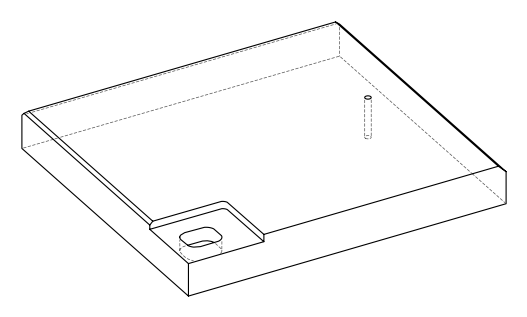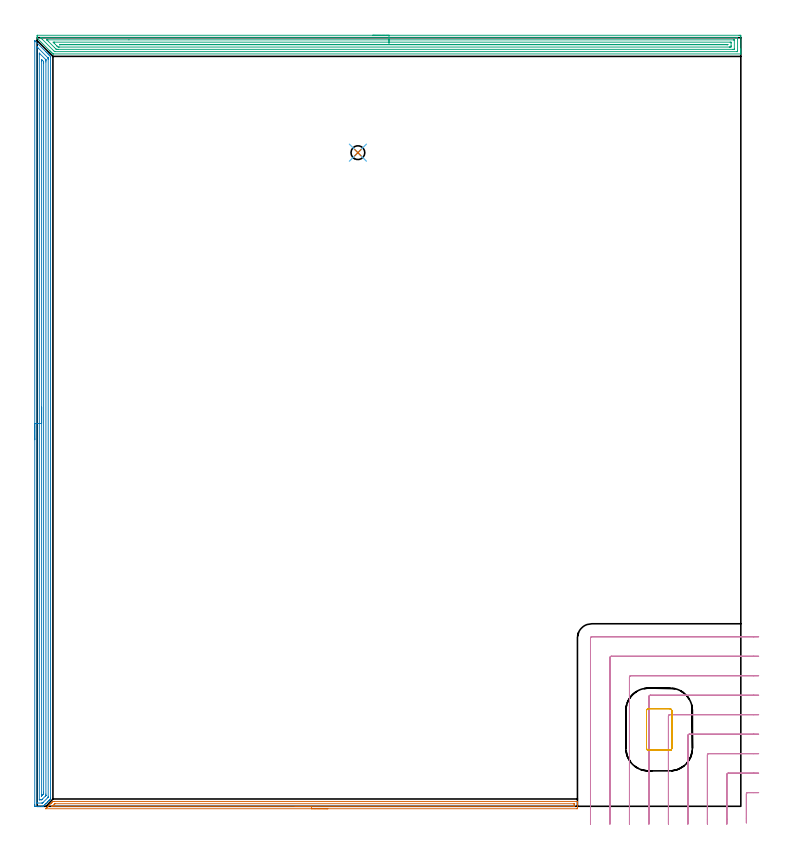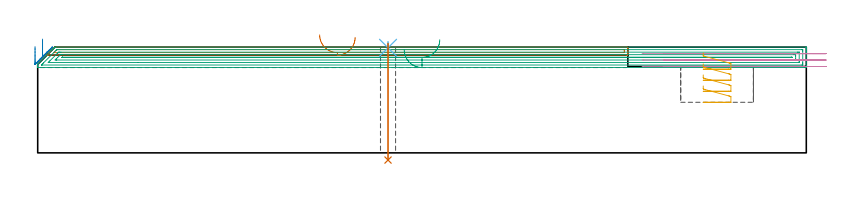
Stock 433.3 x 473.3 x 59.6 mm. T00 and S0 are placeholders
(PLAN: 7 operations, 4 tool changes, 46.6 min)
(1 AREA_MILL | FG_CHAMFER_SURFACE | UGT0205_001 | 5.38 min | 3369 mm3)
(2 AREA_MILL_1 | FG_CHAMFER_SURFACE_1 | UGT0205_001 | 15.11 min | 22211 mm3)
(3 AREA_MILL_2 | FG_CHAMFER_SURFACE_2 | UGT0205_001 | 17.33 min | 28261 mm3)
(4 MILL_CORNER_NOTCH_RECTANGULAR | CORNER_NOTCH_RECTANGULAR | UGT0201_010 | Follow Part, ap 4, ae 75% | 7.27 min | 123045 mm3)
(5 MILL_RECTANGULAR_POCKET | POCKET_RECTANGULAR_STRAIGHT | UGT0201_109 | Follow Part, ap 6.35, ae 75% | 1.23 min | 38833 mm3)
(6 SPOT_DRILL | STEP1HOLE | NXT0321_9005460120000 | 0.03 min | 9 mm3)
(7 DRILL_THROUGH_HOLE_INTO_CENTER | STEP1HOLE | UGT0301_480 | 0.26 min | 3376 mm3)
(TOOL UGT0205_001 | Chamfer Mill 20 x 3 x 45 deg. | D20 FL50 Z2)
(TOOL UGT0201_010 | End Mill 16 mm | D16 FL22 Z2)
(TOOL UGT0201_109 | End Mill 25.4 mm | D25.4 FL25 Z2)
(TOOL NXT0321_9005460120000 | NC Spot Drill, 142deg, 12mm, Carbide, Uncoated | D12 PA142 FL30 Z2)
(TOOL UGT0301_480 | Carbide Drill 8.5 mm | D8.5 PA118 FL75 Z2)
(OP 1 AREA_MILL)
G17 G21 G94 G90
T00 M6
G54
G17 G0 G90 X178.95 Y-1.5 S1061 M3
G43 Z69.6 H0
Z65.1
G94 G1 X178.912 Z64.228 F250.
X178.798 Z63.364
X178.609 Z62.512
X178.347 Z61.68
X178.013 Z60.874
X177.61 Z60.1
X177.142 Z59.364
X176.61 Z58.672
X176.021 Z58.029
X175.378 Z57.44
X174.686 Z56.909
X173.95 Z56.44
X173.176 Z56.037
X172.37 Z55.703
X171.538 Z55.441
X170.687 Z55.252
X169.822 Z55.138
X168.95 Z55.1
X5.358
X5.216 Y-1.496 Z55.103
X5.247 Y-1.459 Z55.139
X5.378 Y-1.322 Z55.276
X5.825 Y-0.873 Z55.723
X5.975 Y-0.723 Z55.873
X6.272 Y-0.428 Z56.172
X6.859 Y0.161 Z56.757
X7.198 Y0.498 Z57.098
X7.743 Y1.045 Z57.641
X8.333 Y1.634 Z58.233
X8.506 Y1.808 Z58.405
X8.627 Y1.928 Z58.525
X9.217 Y2.517 Z59.117
X9.659 Y2.959 Z59.559
X9.662 Y2.962 Z59.561
X9.705 Y2.998 Z59.585
X10.294 Y3. Z59.6
X332.522
X332.692 Y2.997 Z59.588
X332.7 Y2.984 Z59.575
Y2.616 Z59.215
Y2.337 Z58.937
Y1.634 Z58.229
Y0.398 Z56.995
Y-0.134 Z56.461
Y-0.751 Z55.844
X332.697 Y-1.017 Z55.578
X332.691 Y-1.491 Z55.105
X332.558 Y-1.495 Z55.102
X332.075 Y-1.5 Z55.1
X168.95
Y-0.086 Z56.514
X9.4 Y-0.085 Z56.515
X9.351
X9.099 Y-0.079 Z56.521
X9.118 Y-0.044 Z56.556
X9.21 Y0.055 Z56.655
X9.308 Y0.156 Z56.756
X10.633 Y1.482 Z58.082
X10.691 Y1.538 Z58.138
X10.726 Y1.567 Z58.167
X10.743 Y1.579 Z58.179
X10.766 Y1.58 Z58.18
X11.188 Y1.585 Z58.185
X11.236 Y1.586 Z58.186
X330.337 Y1.585 Z58.185
X330.68 Y1.579 Z58.179
X330.69 Y1.468 Z58.068
X330.697 Y1.229 Z57.829
X330.699 Y0.75 Z57.35
Y0.344 Z56.944
X330.69 Y-0.065 Z56.535
X330.688 Y-0.08 Z56.52
X330.682 Y-0.082 Z56.518
X330.657 Y-0.084 Z56.516
X330.605 Y-0.085 Z56.515
X330.499 Y-0.086 Z56.514
X168.95
X168.078 Z56.552
X167.214 Z56.666
X166.362 Z56.855
X165.53 Z57.117
X164.724 Z57.451
X163.95 Z57.854
X163.214 Z58.323
X162.522 Z58.854
X161.879 Z59.443
X161.29 Z60.086
X160.759 Z60.778
X160.29 Z61.514
X159.887 Z62.288
X159.553 Z63.094
X159.291 Z63.926
X159.102 Z64.778
X158.988 Z65.643
X158.95 Z66.514
G0 Z69.6
M5
M2
(OP 2 AREA_MILL_1)
G17 G21 G94 G90
T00 M6
G54
G17 G0 G90 X-1.5 Y225.75 S1061 M3
G43 Z69.6 H0
Z59.9
G94 G1 Y225.788 Z59.028 F250.
Y225.902 Z58.164
Y226.091 Z57.312
Y226.353 Z56.48
Y226.687 Z55.674
Y227.09 Z54.9
Y227.559 Z54.164
Y228.09 Z53.472
Y228.679 Z52.829
Y229.322 Z52.24
Y230.014 Z51.708
Y230.75 Z51.24
Y231.524 Z50.837
Y232.33 Z50.503
Y233.162 Z50.241
Y234.014 Z50.052
Y234.879 Z49.938
Y235.75 Z49.9
Y471.171
X-1.499 Y471.469 Z49.901
X-1.498 Y471.489
X-1.495 Y471.49 Z49.904
X-1.469 Y471.469 Z49.93
X-1.055 Y471.056 Z50.342
X5.182 Y464.818 Z56.582
X5.552 Y464.449 Z56.949
X6.027 Y463.973 Z57.427
X6.28 Y463.721 Z57.678
X6.433 Y463.569 Z57.829
X6.582 Y463.419 Z57.98
X6.727 Y463.274 Z58.125
X6.874 Y463.128 Z58.269
X7.017 Y462.985 Z58.414
X7.174 Y462.827 Z58.572
X7.314 Y462.688 Z58.71
X7.451 Y462.55 Z58.848
X7.621 Y462.38 Z59.019
X8.068 Y461.933 Z59.466
X8.197 Y461.801 Z59.593
Y461.798 Z59.594
X8.2 Y461.492 Z59.6
Y5.097
X8.196 Y4.501 Z59.595
Y4.496
X7.755 Y4.054 Z59.154
X7.461 Y3.761 Z58.861
X7.168 Y3.465 Z58.563
X6.562 Y2.862 Z57.962
X6.287 Y2.584 Z57.681
X5.569 Y1.869 Z56.969
X5.223 Y1.521 Z56.619
X4.634 Y0.934 Z56.034
X3.881 Y0.18 Z55.279
X3.79 Y0.092 Z55.188
X3.707 Y0.01 Z55.103
X3.435 Y0. Z54.835
X3.179 Z54.579
X2.469 Z53.864
X1.233 Z52.63
X0.707 Z52.101
X0.089 Z51.484
X-0.174 Z51.221
X-0.792 Z50.604
X-1.055 Y0.002 Z50.341
X-1.277 Y0.005 Z50.12
X-1.491 Y0.01 Z49.905
X-1.495 Y0.181 Z49.903
X-1.499 Y0.627 Z49.901
X-1.5 Y1.079 Z49.9
Y235.75
X-0.086 Z51.314
X-0.085 Y467.207 Z51.315
X-0.079 Y467.613 Z51.321
X-0.065 Y467.603 Z51.335
X-0.024 Y467.57 Z51.376
X0.014 Y467.534 Z51.414
X0.254 Y467.297 Z51.654
X0.707 Y466.844 Z52.107
X6.511 Y461.039 Z57.911
X6.686 Y460.86 Z58.086
X6.749 Y460.792 Z58.149
X6.779 Y460.757 Z58.179
X6.781 Y460.736 Z58.181
X6.783 Y460.637 Z58.183
X6.786 Y460.235 Z58.186
Y460.145
X6.785 Y5.991 Z58.185
X6.78 Y5.59 Z58.18
X6.779 Y5.544 Z58.179
X6.753 Y5.513 Z58.153
X6.7 Y5.455 Z58.1
X6.612 Y5.363 Z58.012
X3.665 Y2.415 Z55.065
X3.504 Y2.259 Z54.904
X3.35 Y2.111 Z54.75
X3.23 Y2.01 Z54.63
X3.114 Y2.006 Z54.514
X2.877 Y2.001 Z54.277
X0.012 Z51.412
X-0.022 Y2.002 Z51.378
X-0.057 Y2.006 Z51.343
X-0.079 Y2.011 Z51.321
X-0.08 Y2.038 Z51.32
X-0.085 Y2.325 Z51.315
X-0.086 Y235.75 Z51.314
X1.328 Z52.728
X1.329 Y463.09 Z52.729
X1.332 Y463.721 Z52.732
X1.333 Y463.754 Z52.733
X1.334 Y463.755 Z52.734
X1.376 Y463.721 Z52.776
X1.588 Y463.512 Z52.988
X5.112 Y459.988 Z56.512
X5.293 Y459.804 Z56.693
X5.337 Y459.756 Z56.737
X5.357 Y459.732 Z56.757
X5.365 Y459.689 Z56.765
X5.368 Y459.514 Z56.768
X5.37 Y459.251 Z56.77
X5.371 Y458.988 Z56.771
X5.372 Y458.357 Z56.772
X5.371 Y7.516 Z56.771
X5.37 Y6.885 Z56.77
X5.367 Y6.626 Z56.767
X5.365 Y6.588 Z56.765
X5.351 Y6.562 Z56.751
X5.299 Y6.506 Z56.699
X5.112 Y6.313 Z56.512
X3.178 Y4.378 Z54.578
X3.001 Y4.203 Z54.401
X2.822 Y4.033 Z54.222
X2.661 Y4.009 Z54.061
X2.469 Y4.005 Z53.869
X1.788 Y4.001 Z53.188
X1.588 Y4.003 Z52.988
X1.388 Y4.008 Z52.788
X1.337 Y4.01 Z52.737
X1.334 Y4.046 Z52.734
X1.331 Y4.116 Z52.731
X1.329 Y4.203 Z52.729
X1.328 Y235.75 Z52.728
X2.743 Z54.143
X2.744 Y458.972 Z54.144
X2.745 Y459.251 Z54.145
X2.75 Y459.86 Z54.15
X3.35 Y459.297 Z54.75
X3.397 Y459.251 Z54.797
X3.95 Y458.642 Z55.35
X3.953 Y458.357 Z55.353
X3.957 Y457.741 Z55.357
Y8.673
X3.956 Y8.059 Z55.356
X3.953 Y7.779 Z55.353
X3.95 Y7.63 Z55.35
X3.863 Y7.524 Z55.263
X3.734 Y7.39 Z55.134
X3.35 Y6.999 Z54.75
X3.294 Y6.942 Z54.694
X2.85 Y6.499 Z54.25
X2.814 Y6.463 Z54.214
X2.77 Y6.422 Z54.17
X2.751 Y6.407 Z54.151
X2.749 Z54.149
X2.747 Y6.415 Z54.147
X2.744 Y6.461 Z54.144
X2.743 Y6.607 Z54.143
Y6.885
Y235.75
Y236.622 Z54.181
Y237.487 Z54.295
Y238.338 Z54.483
Y239.17 Z54.746
Y239.976 Z55.08
Y240.75 Z55.482
Y241.486 Z55.951
Y242.178 Z56.482
Y242.821 Z57.072
Y243.411 Z57.715
Y243.942 Z58.407
Y244.41 Z59.143
Y244.813 Z59.916
Y245.147 Z60.722
Y245.409 Z61.554
Y245.598 Z62.406
Y245.712 Z63.271
Y245.75 Z64.143
G0 Z69.6
M5
M2
(OP 3 AREA_MILL_2)
G17 G21 G94 G90
T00 M6
G54
G17 G0 G90 X206.65 Y474.8 S1061 M3
G43 Z69.6 H0
Z58.1
G94 G1 X206.688 Z57.228 F250.
X206.802 Z56.363
X206.991 Z55.512
X207.253 Z54.68
X207.587 Z53.874
X207.99 Z53.1
X208.458 Z52.364
X208.99 Z51.672
X209.579 Z51.029
X210.222 Z50.439
X210.914 Z49.908
X211.65 Z49.44
X212.424 Z49.037
X213.23 Z48.703
X214.062 Z48.441
X214.914 Z48.252
X215.778 Z48.138
X216.65 Z48.1
X432.227
X432.691 Y474.799 Z48.101
X433.15 Y474.795 Z48.103
X433.291 Y474.792 Z48.106
X433.295 Y474.342 Z48.556
X433.3 Y473.74 Z49.158
Y466.404 Z56.49
Y465.844 Z57.053
Y465.522 Z57.374
Y464.962 Z57.934
Y464.64 Z58.255
Y463.996 Z58.903
Y463.635 Z59.265
Y463.306 Z59.584
X433.293 Y463.302 Z59.588
X433.137 Y463.3 Z59.6
X9.983
X9.704 Y463.305 Z59.59
X9.691 Y463.311 Z59.584
X9.669 Y463.329 Z59.567
X9.537 Y463.462 Z59.435
X9.387 Y463.612 Z59.286
X9.239 Y463.758 Z59.137
X9.09 Y463.909 Z58.989
X8.952 Y464.047 Z58.85
X8.798 Y464.199 Z58.696
X8.644 Y464.355 Z58.543
X8.516 Y464.483 Z58.415
X8.357 Y464.64 Z58.255
X8.198 Y464.801 Z58.096
X8.08 Y464.919 Z57.979
X7.916 Y465.081 Z57.813
X7.751 Y465.248 Z57.65
X0.349 Y472.651 Z50.249
X0.163 Y472.839 Z50.06
X0.01 Y473.001 Z49.898
X0.008 Y473.019 Z49.88
X0. Y473.341 Z49.559
Y473.698 Z49.202
Y474.342 Z48.553
Y474.663 Z48.233
X0.003 Y474.791 Z48.105
X0.163 Y474.8 Z48.1
X216.65
Y473.386 Z49.514
X430.905 Y473.385 Z49.515
X430.981
X431.275 Y473.379 Z49.521
X431.29 Y473.284 Z49.616
X431.297 Y473.073 Z49.827
X431.299 Y472.578 Z50.322
X431.3 Y472.188 Z50.712
X431.299 Y465.522 Z57.378
X431.298 Y465.135 Z57.765
X431.29 Y464.743 Z58.157
X431.281 Y464.72 Z58.18
X431.262 Y464.718 Z58.182
X431.212 Y464.716 Z58.184
X431.11 Y464.715 Z58.185
X430.905 Y464.714 Z58.186
X11.247 Y464.715 Z58.185
X10.839 Y464.719 Z58.181
X10.741 Y464.721 Z58.179
X10.604 Y464.853 Z58.047
X10.429 Y465.022 Z57.878
X3.288 Y472.162 Z50.738
X2.873 Y472.578 Z50.322
X2.395 Y473.059 Z49.841
X2.177 Y473.285 Z49.615
X2.103 Y473.379 Z49.521
X2.395 Y473.384 Z49.516
X2.47 Y473.385 Z49.515
X216.65 Y473.386 Z49.514
Y471.972 Z50.928
X428.841 Y471.971 Z50.929
X429.12 Y471.97 Z50.93
X429.212 Y471.968 Z50.932
X429.278 Y471.965 Z50.935
X429.29 Y471.873 Z51.027
X429.295 Y471.696 Z51.204
X429.299 Y471.519 Z51.381
Y466.404 Z56.496
X429.297 Y466.229 Z56.671
X429.291 Y466.168 Z56.732
X429.285 Y466.135 Z56.765
X429.258 Y466.134 Z56.766
X429.12 Y466.131 Z56.769
X428.506 Y466.129 Z56.771
X428.227 Y466.128 Z56.772
X13.108 Y466.129 Z56.771
X12.493
X12.215 Y466.132 Z56.768
X11.936 Y466.136 Z56.764
X11.768 Y466.143 Z56.757
X11.678 Y466.229 Z56.671
X11.497 Y466.404 Z56.496
X11.322 Y466.577 Z56.323
X10.613 Y467.286 Z55.614
X6.858 Y471.041 Z51.859
X6.206 Y471.696 Z51.204
X5.966 Y471.942 Z50.958
X5.954 Y471.965 Z50.935
X5.966 Y471.966 Z50.934
X6.58 Y471.971 Z50.929
X56.498 Y471.972 Z50.928
X216.65
Y470.557 Z52.343
X426.702
X427.179 Y470.553 Z52.347
X427.288 Y470.551 Z52.349
X427.294 Y470.361 Z52.539
X427.3 Y469.966 Z52.934
Y468.202 Z54.698
X427.299 Y468.168 Z54.732
X427.29 Y467.744 Z55.156
X427.276 Y467.549 Z55.351
X427.071 Y467.546 Z55.354
X426.442 Y467.543 Z55.357
X426.182
X13.74
X13.108 Y467.547 Z55.353
X12.841 Y467.55 Z55.35
X12.215 Y468.135 Z54.765
X12.181 Y468.168 Z54.732
X11.299 Y469.05 Z53.85
X10.429 Y469.919 Z52.981
X9.803 Y470.55 Z52.35
X10.429 Y470.556 Z52.344
X10.689 Y470.557 Z52.343
X216.65
Y469.143 Z53.757
X424.75 Y469.142 Z53.758
X424.939 Y469.14 Z53.76
X425.29 Y469.134 Z53.766
X425.291 Y469.05 Z53.85
X425.29 Y468.977 Z53.923
X425.033 Y468.964 Z53.936
X424.845 Y468.959 Z53.941
X424.75 Y468.957 Z53.943
X14.094
X14. Y468.958 Z53.942
X13.907 Y468.961 Z53.939
X13.848 Y468.964 Z53.936
X13.817 Y468.991 Z53.909
X13.755 Y469.05 Z53.85
X13.683 Y469.127 Z53.773
X13.812 Y469.136 Z53.764
X13.908 Y469.141 Z53.759
X14. Y469.142 Z53.758
X27.414 Y469.143 Z53.757
X216.65
X217.522 Z53.795
X218.386 Z53.909
X219.238 Z54.098
X220.07 Z54.36
X220.876 Z54.694
X221.65 Z55.097
X222.386 Z55.565
X223.078 Z56.096
X223.721 Z56.686
X224.31 Z57.329
X224.842 Z58.021
X225.31 Z58.757
X225.713 Z59.531
X226.047 Z60.337
X226.309 Z61.169
X226.498 Z62.02
X226.612 Z62.885
X226.65 Z63.757
G0 Z69.6
M5
M2
(OP 4 MILL_CORNER_NOTCH_RECTANGULAR)
G17 G21 G94 G90
T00 M6
G54
G17 G0 G90 X444.3 Y8.4 S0 M3
G43 Z69.6 H0
Z55.967
G94 G1 X441.3 F250.
X437.493 F500.
G3 X436.7 Y7.607 R0.8
G1 Y-7.242
Y-10.242 F250.
G0 Z69.6
X444.3 Y20.4
Z55.967
G1 X441.3
X425.493 F500.
G3 X424.7 Y19.607 R0.8
G1 Y-8.
Y-11. F250.
G0 Z69.6
X444.3 Y32.4
Z55.967
G1 X441.3
X413.494 F500.
G3 X412.7 Y31.606 R0.8
G1 Y-8.
Y-11. F250.
G0 Z69.6
X444.3 Y44.4
Z55.967
G1 X441.3
X401.494 F500.
G3 X400.7 Y43.606 R0.8
G1 Y-8.
Y-11. F250.
G0 Z69.6
X444.3 Y56.4
Z55.967
G1 X441.3
X389.494 F500.
G3 X388.7 Y55.606 R0.8
G1 Y-8.
Y-11. F250.
G0 Z69.6
X444.3 Y68.4
Z55.967
G1 X441.3
X377.495 F500.
G3 X376.7 Y67.605 R0.8
G1 Y-8.
Y-11. F250.
G0 Z69.6
X444.3 Y80.4
Z55.967
G1 X441.3
X365.495 F500.
G3 X364.7 Y79.605 R0.8
G1 Y-8.
Y-11. F250.
G0 Z69.6
X444.3 Y92.4
Z55.967
G1 X441.3
X353.495 F500.
G3 X352.7 Y91.605 R0.8
G1 Y-8.
Y-11. F250.
G0 Z69.6
X444.3 Y104.4
Z55.967
G1 X441.3
X341.495 F500.
G3 X340.7 Y103.605 R0.8
G1 Y-8.
Y-11. F250.
G0 Z69.6
X444.3 Y8.4
Z52.333
G1 X441.3
X437.493 F500.
G3 X436.7 Y7.607 R0.8
G1 Y-7.242
Y-10.242 F250.
G0 Z69.6
X444.3 Y20.4
Z52.333
G1 X441.3
X425.493 F500.
G3 X424.7 Y19.607 R0.8
G1 Y-8.
Y-11. F250.
G0 Z69.6
X444.3 Y32.4
Z52.333
G1 X441.3
X413.494 F500.
G3 X412.7 Y31.606 R0.8
G1 Y-8.
Y-11. F250.
G0 Z69.6
X444.3 Y44.4
Z52.333
G1 X441.3
X401.494 F500.
G3 X400.7 Y43.606 R0.8
G1 Y-8.
Y-11. F250.
G0 Z69.6
X444.3 Y56.4
Z52.333
G1 X441.3
X389.494 F500.
G3 X388.7 Y55.606 R0.8
G1 Y-8.
Y-11. F250.
G0 Z69.6
X444.3 Y68.4
Z52.333
G1 X441.3
X377.495 F500.
G3 X376.7 Y67.605 R0.8
G1 Y-8.
Y-11. F250.
G0 Z69.6
X444.3 Y80.4
Z52.333
G1 X441.3
X365.495 F500.
G3 X364.7 Y79.605 R0.8
G1 Y-8.
Y-11. F250.
G0 Z69.6
X444.3 Y92.4
Z52.333
G1 X441.3
X353.495 F500.
G3 X352.7 Y91.605 R0.8
G1 Y-8.
Y-11. F250.
G0 Z69.6
X444.3 Y104.4
Z52.333
G1 X441.3
X341.495 F500.
G3 X340.7 Y103.605 R0.8
G1 Y-8.
Y-11. F250.
G0 Z69.6
X444.3 Y8.4
Z48.7
G1 X441.3
X437.493 F500.
G3 X436.7 Y7.607 R0.8
G1 Y-7.242
Y-10.242 F250.
G0 Z69.6
X444.3 Y20.4
Z48.7
G1 X441.3
X425.493 F500.
G3 X424.7 Y19.607 R0.8
G1 Y-8.
Y-11. F250.
G0 Z69.6
X444.3 Y32.4
Z48.7
G1 X441.3
X413.494 F500.
G3 X412.7 Y31.606 R0.8
G1 Y-8.
Y-11. F250.
G0 Z69.6
X444.3 Y44.4
Z48.7
G1 X441.3
X401.494 F500.
G3 X400.7 Y43.606 R0.8
G1 Y-8.
Y-11. F250.
G0 Z69.6
X444.3 Y56.4
Z48.7
G1 X441.3
X389.494 F500.
G3 X388.7 Y55.606 R0.8
G1 Y-8.
Y-11. F250.
G0 Z69.6
X444.3 Y68.4
Z48.7
G1 X441.3
X377.495 F500.
G3 X376.7 Y67.605 R0.8
G1 Y-8.
Y-11. F250.
G0 Z69.6
X444.3 Y80.4
Z48.7
G1 X441.3
X365.495 F500.
G3 X364.7 Y79.605 R0.8
G1 Y-8.
Y-11. F250.
G0 Z69.6
X444.3 Y92.4
Z48.7
G1 X441.3
X353.495 F500.
G3 X352.7 Y91.605 R0.8
G1 Y-8.
Y-11. F250.
G0 Z69.6
X444.3 Y104.4
Z48.7
G1 X441.3
X341.495 F500.
G3 X340.7 Y103.605 R0.8
G1 Y-8.
Y-11. F250.
G0 Z69.6
M5
M2
(OP 5 MILL_RECTANGULAR_POCKET)
G17 G21 G94 G90
T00 M6
G54
G17 G0 G90 X375.2 Y41.618 S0 M3
G43 Z69.6 H0
Z56.38
G94 G1 Y35.8 Z54.821 F250.
Y35.686 Z54.79
X375.261 Y35.389 Z54.709
X375.389 Y35.115 Z54.628
X375.577 Y34.877 Z54.547
X375.815 Y34.689 Z54.466
X376.089 Y34.561 Z54.385
X376.386 Y34.5 Z54.303
X389.614 Z50.759
X389.911 Y34.561 Z50.678
X390.185 Y34.689 Z50.597
X390.423 Y34.877 Z50.515
X390.611 Y35.115 Z50.434
X390.739 Y35.389 Z50.353
X390.8 Y35.686 Z50.272
Y47.3 Z47.16
Y58.8 F500.
G3 X389.5 Y60.1 R1.3
G1 X376.5
G3 X375.2 Y58.8 R1.3
G1 Y35.8
G3 X376.5 Y34.5 R1.3
G1 X389.5
G3 X390.8 Y35.8 R1.3
G1 Y47.3
Y48.3
G0 X375.2 Y41.618 Z50.16
G1 Y35.8 Z48.601 F250.
Y35.686 Z48.57
X375.261 Y35.389 Z48.489
X375.389 Y35.115 Z48.408
X375.577 Y34.877 Z48.327
X375.815 Y34.689 Z48.246
X376.089 Y34.561 Z48.165
X376.386 Y34.5 Z48.083
X389.614 Z44.539
X389.911 Y34.561 Z44.458
X390.185 Y34.689 Z44.377
X390.423 Y34.877 Z44.295
X390.611 Y35.115 Z44.214
X390.739 Y35.389 Z44.133
X390.8 Y35.686 Z44.052
Y47.3 Z40.94
Y58.8 F500.
G3 X389.5 Y60.1 R1.3
G1 X376.5
G3 X375.2 Y58.8 R1.3
G1 Y35.8
G3 X376.5 Y34.5 R1.3
G1 X389.5
G3 X390.8 Y35.8 R1.3
G1 Y47.3
Y48.3
G0 X375.2 Y41.618 Z43.94
G1 Y35.8 Z42.381 F250.
Y35.686 Z42.35
X375.261 Y35.389 Z42.269
X375.389 Y35.115 Z42.188
X375.577 Y34.877 Z42.107
X375.815 Y34.689 Z42.026
X376.089 Y34.561 Z41.945
X376.386 Y34.5 Z41.863
X389.614 Z38.319
X389.911 Y34.561 Z38.238
X390.185 Y34.689 Z38.157
X390.423 Y34.877 Z38.075
X390.611 Y35.115 Z37.994
X390.739 Y35.389 Z37.913
X390.8 Y35.686 Z37.832
Y47.3 Z34.72
Y58.8 F500.
G3 X389.5 Y60.1 R1.3
G1 X376.5
G3 X375.2 Y58.8 R1.3
G1 Y35.8
G3 X376.5 Y34.5 R1.3
G1 X389.5
G3 X390.8 Y35.8 R1.3
G1 Y47.3
Y48.3
G0 X375.2 Y41.618 Z37.72
G1 Y35.8 Z36.161 F250.
Y35.686 Z36.13
X375.261 Y35.389 Z36.049
X375.389 Y35.115 Z35.968
X375.577 Y34.877 Z35.887
X375.815 Y34.689 Z35.806
X376.089 Y34.561 Z35.725
X376.386 Y34.5 Z35.643
X389.614 Z32.099
X389.911 Y34.561 Z32.018
X390.185 Y34.689 Z31.937
X390.423 Y34.877 Z31.855
X390.611 Y35.115 Z31.774
X390.739 Y35.389 Z31.693
X390.8 Y35.686 Z31.612
Y47.3 Z28.5
Y58.8 F500.
G3 X389.5 Y60.1 R1.3
G1 X376.5
G3 X375.2 Y58.8 R1.3
G1 Y35.8
G3 X376.5 Y34.5 R1.3
G1 X389.5
G3 X390.8 Y35.8 R1.3
G1 Y47.3
Y48.3
G0 Z69.6
M5
M2
(OP 6 SPOT_DRILL)
G17 G21 G94 G90
T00 M6
G54
G17 G0 G90 X197.5 Y402.5 S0 M3
G43 Z69.6 H0
G94 G81 G98 Z59.234 F250. R62.6
G80
M5
M2
(OP 7 DRILL_THROUGH_HOLE_INTO_CENTER)
G17 G21 G94 G90
T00 M6
G54
G17 G0 G90 X197.5 Y402.5 S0 M3
G43 Z69.6 H0
G94 G73 G98 Z-4.054 F250. Q7.957 R61.6
G80
M5
M2
